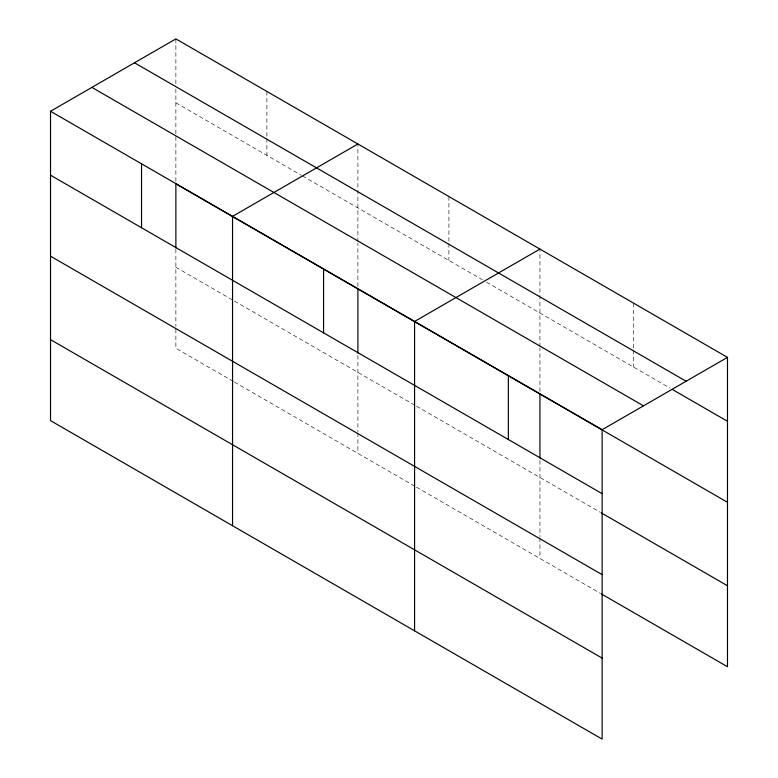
<?xml version="1.0" encoding="UTF-8"?>
<svg xmlns="http://www.w3.org/2000/svg" width="778" height="778" viewBox="0 0 778 778"><rect width="100%" height="100%" fill="white"/><g stroke="black" fill="none" stroke-linecap="round" stroke-linejoin="round"><path stroke-width="0.58" stroke-dasharray="3.89 2.92" d="M175.877 181.4L175.877 85.94M357.899 286.499L357.899 242.979M357.899 241.763L357.899 143.988M539.932 391.587L539.932 348.067M539.932 346.862L539.932 249.086M175.877 102.822L301.417 175.303M302.457 175.906L482.389 279.788M486.581 282.21L670.169 388.203M175.877 267.272L233.41 300.493M234.46 301.096L415.442 405.581M416.483 406.184L600.363 512.342M233.41 381.483L175.877 348.272L175.877 327.713M234.46 382.095L415.442 486.581M416.483 487.184L600.363 593.342M633.7 303.226L633.7 349.059M633.7 350.265L633.7 367.148M539.932 460.527L539.932 536.694M539.932 537.899L539.932 558.448M448.916 196.542L448.916 242.376M448.916 243.582L448.916 260.465M357.899 355.429L357.899 431.596M357.899 432.811L357.899 453.36M266.893 91.444L266.893 137.278M266.893 138.484L266.893 155.367M175.877 38.9L175.877 84.734M175.877 249.125L175.877 326.507"/><path stroke-width="1.17" d="M602.123 574.65L602.123 429.728L50.521 111.273L50.521 420.635L602.123 739.1L602.123 574.65L50.521 256.195M601.404 593.945L727.479 666.727L727.479 357.365L175.877 38.9L50.521 111.273M357.899 143.988L232.554 216.362L232.554 525.734M539.932 249.086L414.577 321.46L414.577 630.822M602.123 429.728L727.479 357.365M134.506 62.785L686.108 381.249M672.25 389.408L727.479 421.287M91.892 87.389L643.494 405.853M727.479 502.287L175.877 183.822L175.877 247.919M50.521 175.196L602.123 493.66M601.404 512.945L727.479 585.737M50.521 339.646L602.123 658.1M539.932 394.008L539.932 458.106M508.355 375.589L508.355 439.521M357.899 288.91L357.899 353.017M323.57 268.906L323.57 332.838M141.538 163.818L141.538 227.74"/></g></svg>
